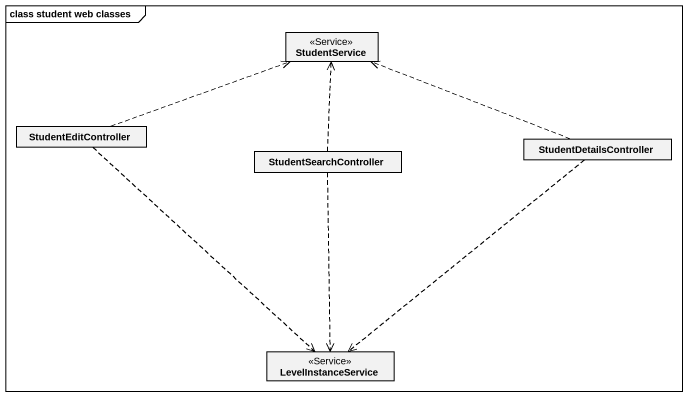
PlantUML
@startuml
mainframe class student web classes
hide circle
hide empty members
class StudentService <<Service>>
class StudentEditController
class StudentSearchController
class StudentDetailsController
class LevelInstanceService <<Service>>
StudentEditController .right.> StudentService
StudentEditController ..> LevelInstanceService
StudentSearchController .up.> StudentService
StudentSearchController ..> LevelInstanceService
StudentDetailsController .left.> StudentService
StudentDetailsController ..> LevelInstanceService
@enduml
